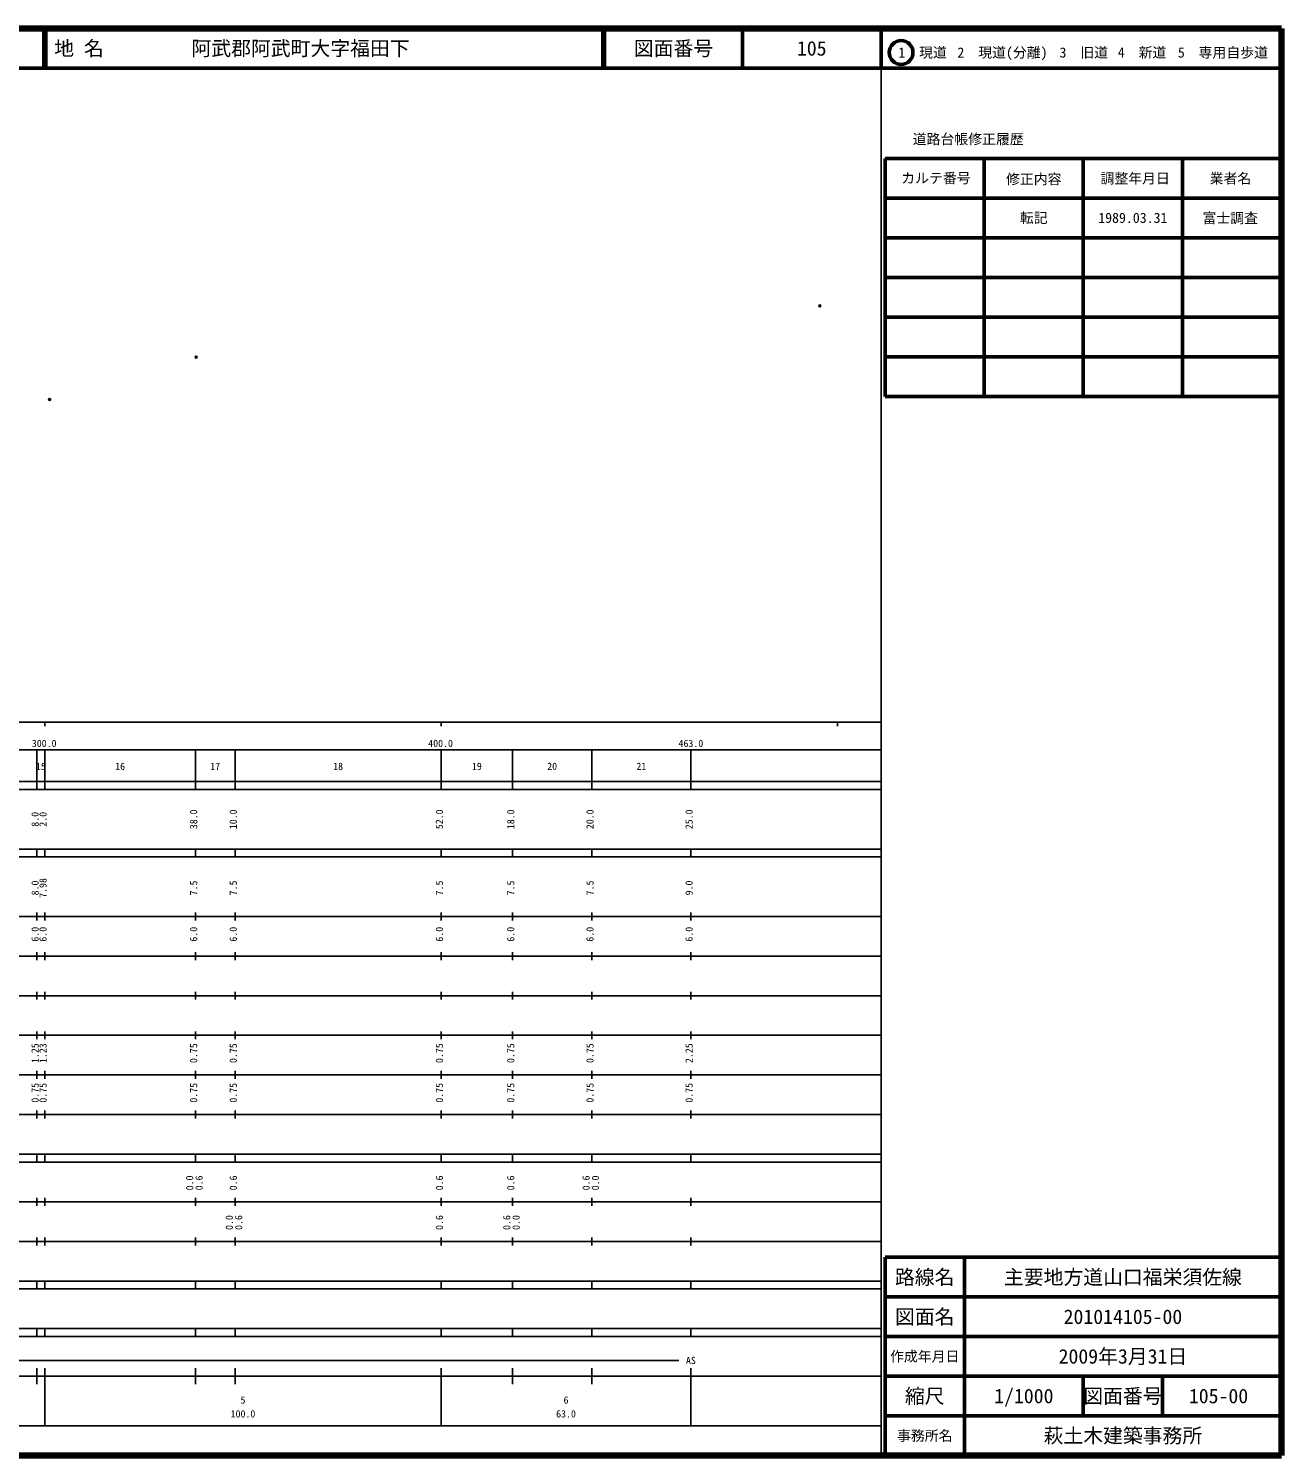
# Model space of a CAD drawing. Units: millimetres on the paper. Extents: x 40 to 680, y 20 to 380.
# Drawn here: x 363.9 to 680, y 20 to 380 of the extents above; entities that cross this region are included whole.
import ezdxf
from ezdxf.enums import TextEntityAlignment as Align

# ---------------------------------------------------------------- set-up
doc = ezdxf.new("R2010")
doc.units = ezdxf.units.MM
doc.header["$PDMODE"] = 32
doc.header["$PDSIZE"] = 0.5
doc.layers.add('M-OTRS', color=6, linetype='Continuous')
doc.layers.add('M-TTL-TXT', color=7, linetype='Continuous')
for name, color, linetype, lineweight in [('M-TTL', 2, 'Continuous', 140), ('M-TTL-BAND', 7, 'Continuous', 25), ('M-TTL-FRAM', 2, 'Continuous', 50), ('M-TTL-LINE', 7, 'Continuous', 50)]:
    doc.layers.add(name, color=color, linetype=linetype, lineweight=lineweight)
doc.styles.add('ＭＳ ゴシック', font='')
doc.styles.get('ＭＳ ゴシック').set_extended_font_data('MS Gothic')

msp = doc.modelspace()

# ---------------------------------------------------------------- linework, layer by layer
at = {"layer": 'M-OTRS'}
for p in [(563.563, 310.014), (406.186, 297.088), (369.222, 286.43)]:
    msp.add_point(p, dxfattribs=at)
at = {"layer": 'M-TTL'}
for p, q in [((680, 380), (40, 380)), ((680, 20), (680, 380)), ((40, 20), (680, 20))]:
    msp.add_line(p, q, dxfattribs=at)
at = {"layer": 'M-TTL-BAND'}
for p, q in [((579, 20), (579, 370)), ((40, 205), (579, 205)), ((368, 205), (368, 204)), ((468, 205), (468, 204)), ((568, 205), (568, 204)), ((68, 198), (579, 198)), ((366, 188), (366, 198)), ((368, 188), (368, 198)), ((406, 188), (406, 198)), ((416, 188), (416, 198)), ((468, 188), (468, 198)), ((486, 188), (486, 198)), ((506, 188), (506, 198)), ((531, 188), (531, 198)), ((40, 190), (579, 190)), ((40, 188), (579, 188)), ((40, 173), (579, 173)), ((366, 171), (366, 173)), ((368, 171), (368, 173)), ((406, 171), (406, 173)), ((416, 171), (416, 173)), ((468, 171), (468, 173)), ((486, 171), (486, 173)), ((506, 171), (506, 173)), ((531, 171), (531, 173)), ((40, 171), (579, 171)), ((40, 156), (579, 156)), ((366, 155), (366, 157)), ((368, 155), (368, 157)), ((406, 155), (406, 157)), ((416, 155), (416, 157)), ((468, 155), (468, 157)), ((486, 155), (486, 157)), ((506, 155), (506, 157)), ((531, 155), (531, 157)), ((46, 146), (579, 146)), ((366, 145), (366, 147)), ((368, 145), (368, 147)), ((406, 145), (406, 147)), ((416, 145), (416, 147)), ((468, 145), (468, 147)), ((486, 145), (486, 147)), ((506, 145), (506, 147)), ((531, 145), (531, 147)), ((366, 135), (366, 137)), ((368, 135), (368, 137)), ((406, 135), (406, 137)), ((416, 135), (416, 137)), ((468, 135), (468, 137)), ((486, 135), (486, 137)), ((506, 135), (506, 137)), ((531, 135), (531, 137)), ((52, 136), (579, 136)), ((46, 126), (579, 126)), ((366, 125), (366, 127)), ((368, 125), (368, 127)), ((406, 125), (406, 127)), ((416, 125), (416, 127)), ((468, 125), (468, 127)), ((486, 125), (486, 127)), ((506, 125), (506, 127)), ((531, 125), (531, 127)), ((52, 116), (579, 116)), ((366, 115), (366, 117)), ((368, 115), (368, 117)), ((406, 115), (406, 117)), ((416, 115), (416, 117)), ((468, 115), (468, 117)), ((486, 115), (486, 117)), ((506, 115), (506, 117)), ((531, 115), (531, 117)), ((46, 106), (579, 106)), ((366, 105), (366, 107)), ((368, 105), (368, 107)), ((406, 105), (406, 107)), ((416, 105), (416, 107)), ((468, 105), (468, 107)), ((486, 105), (486, 107)), ((506, 105), (506, 107)), ((531, 105), (531, 107)), ((40, 96), (579, 96)), ((40, 94), (579, 94)), ((366, 94), (366, 96)), ((368, 94), (368, 96)), ((406, 94), (406, 96)), ((416, 94), (416, 96)), ((468, 94), (468, 96)), ((486, 94), (486, 96)), ((506, 94), (506, 96)), ((531, 94), (531, 96)), ((49, 84), (579, 84)), ((366, 83), (366, 85)), ((368, 83), (368, 85)), ((406, 83), (406, 85)), ((416, 83), (416, 85)), ((468, 83), (468, 85)), ((486, 83), (486, 85)), ((506, 83), (506, 85)), ((531, 83), (531, 85)), ((40, 74), (579, 74)), ((366, 73), (366, 75)), ((368, 73), (368, 75)), ((406, 73), (406, 75)), ((416, 73), (416, 75)), ((468, 73), (468, 75)), ((486, 73), (486, 75)), ((506, 73), (506, 75)), ((531, 73), (531, 75)), ((40, 64), (579, 64)), ((40, 62), (579, 62)), ((366, 62), (366, 64)), ((368, 62), (368, 64)), ((406, 62), (406, 64)), ((416, 62), (416, 64)), ((468, 62), (468, 64)), ((486, 62), (486, 64)), ((506, 62), (506, 64)), ((531, 62), (531, 64)), ((40, 52), (579, 52)), ((366, 50), (366, 52)), ((368, 50), (368, 52)), ((406, 50), (406, 52)), ((416, 50), (416, 52)), ((468, 50), (468, 52)), ((486, 50), (486, 52)), ((506, 50), (506, 52)), ((531, 50), (531, 52)), ((40, 50), (579, 50)), ((71, 44), (528, 44)), ((40, 40), (579, 40)), ((366, 38), (366, 42)), ((368, 27.5), (368, 42)), ((406, 38), (406, 42)), ((416, 38), (416, 42)), ((468, 27.5), (468, 42)), ((486, 38), (486, 42)), ((506, 38), (506, 42)), ((531, 27.5), (531, 42)), ((68, 27.5), (579, 27.5))]:
    msp.add_line(p, q, dxfattribs=at)
at = {"layer": 'M-TTL-FRAM'}
for p, q in [((580, 347.197), (580, 287.197)), ((580, 347.197), (680, 347.197)), ((580, 287.197), (680, 287.197)), ((680, 70), (580, 70)), ((580, 70), (580, 20))]:
    msp.add_line(p, q, dxfattribs=at)
at = {"layer": 'M-TTL-LINE'}
for p, q in [((367.75, 380), (367.75, 370)), ((368.25, 380), (368.25, 370)), ((508.747, 380), (508.747, 370)), ((509.247, 380), (509.247, 370)), ((543.997, 380), (543.997, 370)), ((579, 380), (579, 370)), ((40, 370), (680, 370)), ((605, 347.197), (605, 287.197)), ((630, 347.197), (630, 287.197)), ((655, 347.197), (655, 287.197)), ((580, 337.197), (680, 337.197)), ((580, 327.197), (680, 327.197)), ((580, 317.197), (680, 317.197)), ((580, 307.197), (680, 307.197)), ((580, 297.197), (680, 297.197)), ((600, 70), (600, 20)), ((680, 60), (580, 60)), ((680, 50), (580, 50)), ((680, 40), (580, 40)), ((630, 40), (630, 30)), ((650, 40), (650, 30)), ((680, 30), (580, 30))]:
    msp.add_line(p, q, dxfattribs=at)
msp.add_circle((584.031, 373.958), 3, dxfattribs=at)

# ---------------------------------------------------------------- texts
at = {"layer": 'M-TTL-BAND', "style": 'ＭＳ ゴシック'}
for s, p in [('300.0', (367.844, 198.195)), ('400.0', (467.844, 198.195)), ('463.0', (531, 198.195)), ('15', (367, 192.405)), ('16', (387, 192.405)), ('17', (411, 192.405)), ('18', (442, 192.405)), ('19', (477, 192.405)), ('20', (496, 192.405)), ('21', (518.5, 192.405)), ('AS', (531, 42.5)), ('5', (418, 32.523)), ('6', (499.5, 32.523)), ('100.0', (418, 29.033)), ('63.0', (499.5, 29.033))]:
    msp.add_text(s, height=1.833, dxfattribs=at).set_placement(p, align=Align.BOTTOM_CENTER)
for s, p in [('8.0', (367, 180.5)), ('2.0', (369, 180.5)), ('38.0', (407, 180.5)), ('10.0', (417, 180.5)), ('52.0', (469, 180.5)), ('18.0', (487, 180.5)), ('20.0', (507, 180.5)), ('25.0', (532, 180.5)), ('8.0', (367, 163.174)), ('7.98', (369, 163.174)), ('7.5', (407, 163.174)), ('7.5', (417, 163.174)), ('7.5', (469, 163.174)), ('7.5', (487, 163.174)), ('7.5', (507, 163.174)), ('9.0', (532, 163.174)), ('6.0', (367, 151.5)), ('6.0', (369, 151.5)), ('6.0', (407, 151.5)), ('6.0', (417, 151.5)), ('6.0', (469, 151.5)), ('6.0', (487, 151.5)), ('6.0', (507, 151.5)), ('6.0', (532, 151.5)), ('1.25', (367, 121.5)), ('1.23', (369, 121.5)), ('0.75', (407, 121.5)), ('0.75', (417, 121.5)), ('0.75', (469, 121.5)), ('0.75', (487, 121.5)), ('0.75', (507, 121.5)), ('2.25', (532, 121.5)), ('0.75', (367, 111.5)), ('0.75', (369, 111.5)), ('0.75', (407, 111.5)), ('0.75', (417, 111.5)), ('0.75', (469, 111.5)), ('0.75', (487, 111.5)), ('0.75', (507, 111.5)), ('0.75', (532, 111.5)), ('0.0', (406, 88.764)), ('0.6', (408.37, 88.764)), ('0.6', (417, 88.764)), ('0.6', (469, 88.764)), ('0.6', (487, 88.764)), ('0.6', (506, 88.764)), ('0.0', (508.37, 88.764)), ('0.0', (416, 78.764)), ('0.6', (418.37, 78.764)), ('0.6', (469, 78.764)), ('0.6', (486, 78.764)), ('0.0', (488.37, 78.764))]:
    msp.add_text(s, height=1.833, rotation=90, dxfattribs=at).set_placement(p, align=Align.BOTTOM_CENTER)
at = {"layer": 'M-TTL-TXT', "style": 'ＭＳ ゴシック'}
for s, p in [('地 名', (370.38, 375)), ('阿武郡阿武町大字福田下', (405.024, 375))]:
    msp.add_text(s, height=3.666, dxfattribs=at).set_placement(p, align=Align.MIDDLE_LEFT)
for s, height, p in [('図面番号', 3.666, (526.622, 375)), ('105', 3.666, (561.497, 375)), ('1\u3000現道', 2.566, (589.448, 373.958)), ('2\u3000現道(分離)', 2.566, (609.619, 373.958)), ('3\u3000旧道', 2.566, (630.121, 373.958)), ('4\u3000新道', 2.566, (644.824, 373.958)), ('5\u3000専用自歩道', 2.566, (665.228, 373.958)), ('道路台帳修正履歴', 2.566, (600.968, 352.113)), ('カルテ番号', 2.566, (592.839, 342.277)), ('修正内容', 2.566, (617.509, 342.023)), ('調整年月日', 2.566, (643.089, 342.197)), ('業者名', 2.566, (667.134, 342.197)), ('転記', 2.566, (617.5, 332.245)), ('1989.03.31', 2.566, (642.5, 332.245)), ('富士調査', 2.566, (667.077, 332.189)), ('路線名', 3.666, (590, 65)), ('路線名', 3.666, (590, 65)), ('主要地方道山口福栄須佐線', 3.666, (640, 65)), ('図面名', 3.666, (590, 55)), ('図面名', 3.666, (590, 55)), ('201014105-00', 3.666, (640, 55)), ('2009年3月31日', 3.666, (640, 45)), ('作成年月日', 2.566, (590, 45)), ('作成年月日', 2.566, (590, 45)), ('縮尺', 3.666, (590, 35)), ('縮尺', 3.666, (590, 35)), ('1/1000', 3.666, (615, 35)), ('図面番号', 3.666, (640, 35)), ('図面番号', 3.666, (640, 35)), ('105-00', 3.666, (664.125, 35)), ('事務所名', 2.566, (590, 25)), ('事務所名', 2.566, (590, 25)), ('萩土木建築事務所', 3.666, (640, 25))]:
    msp.add_text(s, height=height, dxfattribs=at).set_placement(p, align=Align.MIDDLE_CENTER)

doc.saveas('drawing.dxf')
